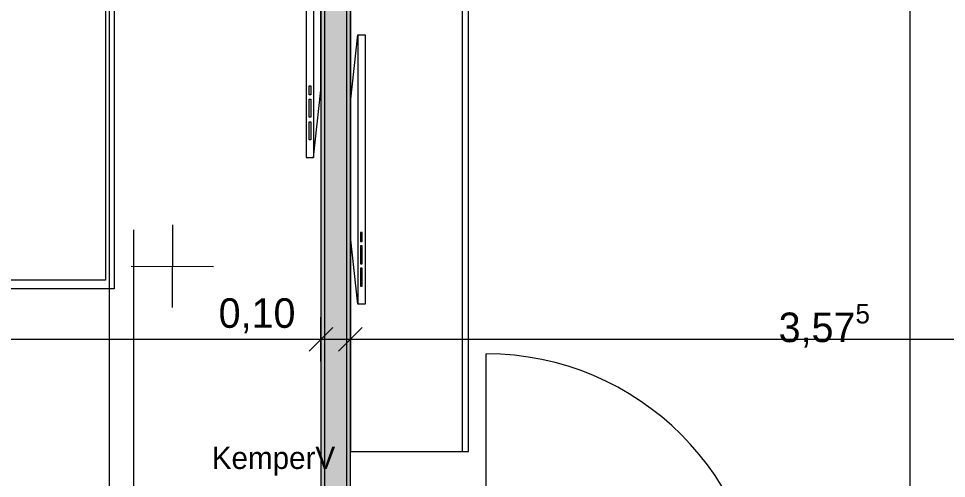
# Model space of a CAD drawing. Header units: metres. Extents: x -3.9 to 83, y -38 to 6.2.
# Drawn here: x 8.611 to 11.754, y -14.242 to -12.685 of the extents above; entities that cross this region are included whole.
import ezdxf

# ---------------------------------------------------------------- set-up
doc = ezdxf.new("R2010")
doc.units = ezdxf.units.M
doc.header["$MEASUREMENT"] = 0
doc.linetypes.add('Achse', pattern=[0.004, 0.002, -0.001, 0, -0.001])
doc.linetypes.add('Schnittlinie', pattern=[0.006, 0.003, -0.0015, 0, -0.0015])
for name, color, linetype in [('0._EG PP_2_000 Achsraster', 7, 'Continuous'), ('0._EG PP_2_110 Wand Aussen', 7, 'Continuous'), ('0._EG PP_2_130 Wand Innen', 7, 'Continuous'), ('0._EG PP_2_510 Möblierung', 7, 'Continuous'), ('0._EG PP_2_851 Marker Schnitt', 7, 'Continuous'), ('0._EG PP_2_950 Polierplan Bemaßung', 7, 'Continuous'), ('0._EG PP_2_Gelände_Geländepunkt.verm', 7, 'Continuous')]:
    doc.layers.add(name, color=color, linetype=linetype)
doc.styles.add('ERSTELLTER_STIL_2', font='')
doc.styles.get('ERSTELLTER_STIL_2').set_extended_font_data('Eurostile')

msp = doc.modelspace()

# ---------------------------------------------------------------- hatches: boundary and pattern name
at = {"layer": '0._EG PP_2_130 Wand Innen', "linetype": 'Continuous', "lineweight": 13, "true_color": 0xfb02fe}
for points in [[(9.725, -10.4875), (9.7225, -10.4906), (9.7225, -14.69), (9.735, -14.69), (9.735, -10.4875)], [(9.635, -10.6), (9.635, -14.69), (9.6475, -14.69), (9.6475, -10.6)]]:
    msp.add_hatch(color=6, dxfattribs=at).paths.add_polyline_path(points)
at = {"layer": '0._EG PP_2_130 Wand Innen', "linetype": 'Continuous', "lineweight": 13, "true_color": 0xffaa00}
msp.add_hatch(color=40, dxfattribs=at).paths.add_polyline_path([(9.6475, -10.5875), (9.6475, -14.69), (9.7225, -14.69), (9.7225, -10.5875)])

# ---------------------------------------------------------------- linework, layer by layer
at = {"layer": '0._EG PP_2_000 Achsraster', "color": 5, "linetype": 'Achse', "lineweight": 0, "ltscale": 1000}
msp.add_line((9, 3), (9, -36), dxfattribs=at)
at = {"layer": '0._EG PP_2_110 Wand Aussen', "color": 8, "linetype": 'Continuous', "lineweight": 0, "ltscale": 1000}
msp.add_line((10.195, -14.755), (10.195, -13.82), dxfattribs=at)
msp.add_arc((10.195, -14.755), 0.935, 0, 90, dxfattribs=at)
at = {"layer": '0._EG PP_2_130 Wand Innen', "color": 7, "linetype": 'Continuous', "lineweight": 18, "ltscale": 1000}
for p, q in [((9.6475, -10.5875), (9.6475, -14.69)), ((9.7225, -14.69), (9.7225, -10.5875))]:
    msp.add_line(p, q, dxfattribs=at)
at = {"layer": '0._EG PP_2_130 Wand Innen', "color": 7, "linetype": 'Continuous', "lineweight": 18, "ltscale": 1000, "flags": 128}
for points in [[(9.735, -14.69), (9.735, -10.475)], [(9.635, -10.6), (9.635, -14.69)]]:
    msp.add_lwpolyline(points, dxfattribs=at)
at = {"layer": '0._EG PP_2_510 Möblierung', "color": 8, "linetype": 'Continuous', "lineweight": 13, "ltscale": 1000, "true_color": 0x7e7f7f}
for p, q in [((8.935, -11.8), (8.935, -13.6)), ((8.905, -11.83), (8.905, -12.7)), ((9.61, -12.2442), (9.61, -13.1558)), ((10.115, -14.15), (10.115, -12.45)), ((8.905, -12.7), (8.905, -13.57)), ((9.76, -12.7402), (9.76, -13.6518)), ((9.595, -12.9431), (9.595, -12.9127)), ((9.595, -12.9127), (9.6013, -12.9127)), ((9.6013, -12.9127), (9.6013, -12.9431)), ((9.6013, -12.9431), (9.595, -12.9431)), ((9.595, -13.0191), (9.595, -12.9583)), ((9.595, -12.9583), (9.6013, -12.9583)), ((9.6013, -12.9583), (9.6013, -13.0191)), ((9.6013, -13.0191), (9.595, -13.0191)), ((9.595, -13.095), (9.595, -13.0342)), ((9.595, -13.0342), (9.6013, -13.0342)), ((9.6013, -13.0342), (9.6013, -13.095)), ((9.6013, -13.095), (9.595, -13.095)), ((9.775, -13.4087), (9.7687, -13.4087)), ((9.7687, -13.4087), (9.7687, -13.4391)), ((9.775, -13.4391), (9.775, -13.4087)), ((9.7687, -13.4391), (9.775, -13.4391)), ((9.775, -13.4543), (9.7687, -13.4543)), ((9.7687, -13.4543), (9.7687, -13.5151)), ((9.775, -13.5151), (9.775, -13.4543)), ((9.7687, -13.5151), (9.775, -13.5151)), ((9.775, -13.5302), (9.7687, -13.5302)), ((9.7687, -13.5302), (9.7687, -13.591)), ((9.775, -13.591), (9.775, -13.5302)), ((8.905, -13.57), (7.555, -13.57)), ((8.935, -13.6), (6.935, -13.6)), ((9.7687, -13.591), (9.775, -13.591))]:
    msp.add_line(p, q, dxfattribs=at)
at = {"layer": '0._EG PP_2_510 Möblierung', "color": 8, "linetype": 'Continuous', "lineweight": 13, "ltscale": 1000, "true_color": 0x7e7f7f, "flags": 128}
for points in [[(9.585, -12.2442), (9.585, -13.1558), (9.61, -13.1558), (9.635, -12.9279), (9.635, -12.4721), (9.61, -12.2442)], [(10.135, -14.15), (10.135, -12.45), (9.735, -12.45), (9.735, -14.15)], [(9.785, -12.7402), (9.785, -13.6518), (9.76, -13.6518), (9.735, -13.4239), (9.735, -12.9681), (9.76, -12.7402)]]:
    msp.add_lwpolyline(points, close=True, dxfattribs=at)
at = {"layer": '0._EG PP_2_851 Marker Schnitt', "color": 7, "linetype": 'Schnittlinie', "lineweight": 13, "ltscale": 1000}
for p, q in [((11.63, -5.7741), (11.63, -35.645)), ((8.9179, -11.7), (8.9179, -29.1277))]:
    msp.add_line(p, q, dxfattribs=at)
at = {"layer": '0._EG PP_2_950 Polierplan Bemaßung', "color": 6, "linetype": 'Continuous', "lineweight": 13, "ltscale": 1000, "true_color": 0xfb02fe}
for p, q in [((9.635, -13.8454), (9.635, -13.6954)), ((9.735, -13.8454), (9.735, -13.6954)), ((9.675, -13.7304), (9.595, -13.8104)), ((9.775, -13.7304), (9.695, -13.8104)), ((6.935, -13.7704), (9.635, -13.7704)), ((9.635, -13.7704), (9.735, -13.7704)), ((9.735, -13.7704), (13.31, -13.7704))]:
    msp.add_line(p, q, dxfattribs=at)
at = {"layer": '0._EG PP_2_Gelände_Geländepunkt.verm', "color": 8, "linetype": 'Continuous', "lineweight": 0, "ltscale": 1000}
for p, q in [((9.1323, -13.3832), (9.131, -13.6632)), ((8.9917, -13.5226), (9.2717, -13.5239))]:
    msp.add_line(p, q, dxfattribs=at)

# ---------------------------------------------------------------- texts
at = {"layer": '0._EG PP_2_110 Wand Aussen', "color": 7, "linetype": 'Continuous', "lineweight": 13, "insert": (9.6833, -14.2322), "char_height": 0.075, "attachment_point": 9, "style": 'ERSTELLTER_STIL_2'}
msp.add_mtext('\\A1;{\\pqr;\\pt0;\\fEurostile|b0|i0|c0|p0;\\W1.000000;KemperV}', dxfattribs=at)
at = {"layer": '0._EG PP_2_950 Polierplan Bemaßung', "color": 6, "linetype": 'Continuous', "lineweight": 13, "true_color": 0xfb02fe, "insert": (9.2886, -13.7504), "char_height": 0.1, "width": 0.306373, "attachment_point": 7, "style": 'ERSTELLTER_STIL_2'}
msp.add_mtext('\\A1;{\\pql;\\fEurostile|b0|i0|c0|p0;\\W1.000000;0,10}', dxfattribs=at)
at = {"layer": '0._EG PP_2_950 Polierplan Bemaßung', "color": 6, "linetype": 'Continuous', "lineweight": 13, "true_color": 0xfb02fe, "insert": (11.1858, -13.8093), "char_height": 0.1, "attachment_point": 7, "style": 'ERSTELLTER_STIL_2'}
msp.add_mtext('\\A1;{\\pql;\\fEurostile|b0|i0|c0|p0;\\W1.000000;3,57\\fEurostile|b0|i0|c0|p0;\\W1.000000;\\A1{\\H.66x;\\S5^  ;}}', dxfattribs=at)

doc.saveas('drawing.dxf')
